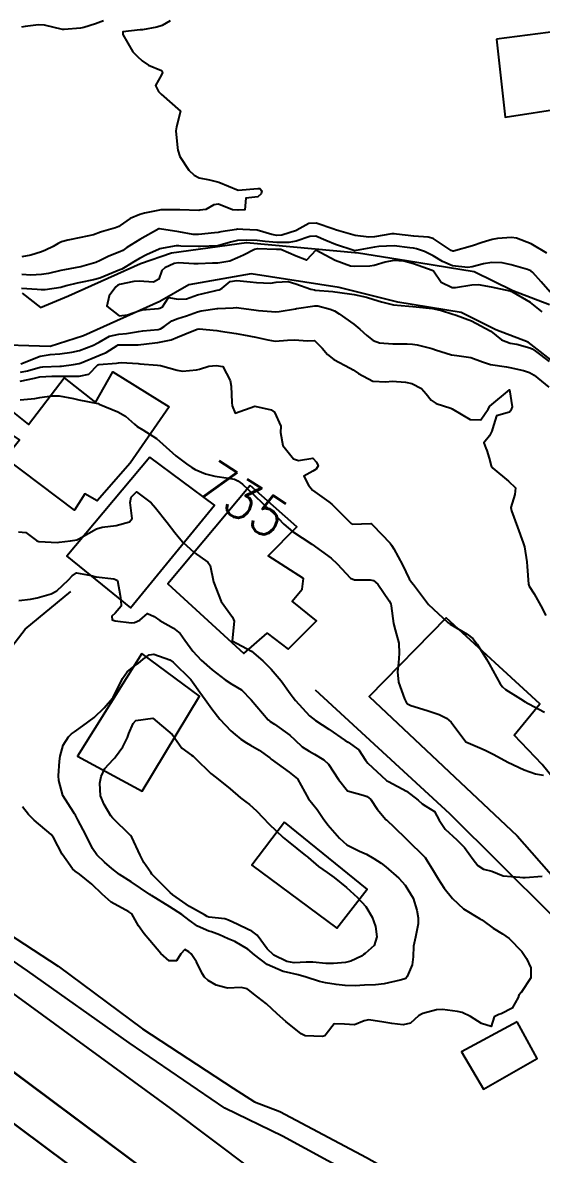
# Model space of a CAD drawing. Header units: metres. Extents: x 318500 to 325275, y 7408834 to 7428799.
# Drawn here: x 323402.2 to 323455.2, y 7420897 to 7421012.5 of the extents above; entities that cross this region are included whole.
import ezdxf
from ezdxf.enums import TextEntityAlignment as Align

# ---------------------------------------------------------------- set-up
doc = ezdxf.new("R2010")
doc.units = ezdxf.units.M
doc.header["$MEASUREMENT"] = 0
for name, color, linetype in [('Cotas', 45, 'Continuous'), ('Curvas de Nivel 1m', 11, 'Continuous'), ('Curvas de Nivel 5m', 15, 'Continuous'), ('Divisas', 45, 'Continuous'), ('Edificações', 30, 'Continuous'), ('Hidrografia', 140, 'Continuous'), ('Linha Férrea', 20, 'Continuous'), ('Vias Primárias', 230, 'Continuous'), ('Vias Secundárias', 230, 'Continuous')]:
    doc.layers.add(name, color=color, linetype=linetype)
doc.styles.add('Style-STANDARD', font='STANDARD.shx')

msp = doc.modelspace()

# ---------------------------------------------------------------- linework, layer by layer
at = {"layer": 'Curvas de Nivel 1m', "flags": 128}
for points, elevation in [([(323417.26, 7421012.67), (323416.45, 7421012.2), (323415.91, 7421012.02), (323414.44, 7421011.77), (323414.21, 7421011.75), (323412.44, 7421011.56), (323412.44, 7421011.29), (323413.45, 7421009.52), (323413.92, 7421009.03), (323414.4, 7421008.59), (323415.06, 7421008.17), (323416.39, 7421007.6), (323416.47, 7421007.48), (323416.48, 7421007.39), (323416.39, 7421007.18), (323415.79, 7421006.07), (323416.08, 7421005.48), (323416.36, 7421005.19), (323418.33, 7421003.46), (323417.92, 7421001.86), (323417.87, 7421001.46), (323418.02, 7420999.73), (323418.07, 7420999.46), (323418.27, 7420998.84), (323419.19, 7420997.45), (323419.73, 7420996.92), (323420.24, 7420996.66), (323421.29, 7420996.46), (323422.24, 7420996.21), (323424.23, 7420995.38), (323426.23, 7420995.57), (323426.44, 7420995.56), (323426.63, 7420995.34), (323426.56, 7420995.01), (323426.22, 7420994.71), (323425.02, 7420994.57), (323424.89, 7420993.37), (323424.24, 7420993.34), (323424.2, 7420993.34), (323423.65, 7420993.39), (323422.21, 7420993.98), (323421.72, 7420993.89), (323420.92, 7420993.42), (323420.29, 7420993.34), (323420.2, 7420993.33), (323418.26, 7420993.39), (323418.2, 7420993.4), (323416.31, 7420993.37), (323416.2, 7420993.36), (323414.66, 7420993.04), (323414.19, 7420992.9), (323413.2, 7420992.51), (323412.17, 7420991.77), (323412.04, 7420991.67), (323411.69, 7420991.54), (323410.51, 7420991.21), (323410.17, 7420991.09), (323409.43, 7420990.84), (323408.16, 7420990.56), (323406.82, 7420990.28), (323406.16, 7420990.12), (323405.83, 7420989.95), (323405.32, 7420989.63), (323404.52, 7420989.26), (323404.14, 7420989.11), (323403.04, 7420988.75), (323402.13, 7420988.59)], 734), ([(323455.76, 7420988.96), (323454.16, 7420989.91), (323452.68, 7420990.5), (323452.17, 7420990.56), (323450.72, 7420990.47), (323450.17, 7420990.37), (323449.17, 7420990.04), (323448.16, 7420989.71), (323446.23, 7420989.17), (323446.15, 7420989.17), (323446, 7420989.24), (323444.16, 7420990.45), (323443.65, 7420990.6), (323442.17, 7420990.69), (323440.41, 7420990.91), (323440.17, 7420990.94), (323439.93, 7420990.93), (323438.16, 7420990.64), (323437.56, 7420990.59), (323436.17, 7420990.76), (323434.51, 7420991.24), (323434.17, 7420991.35), (323434, 7420991.41), (323432.18, 7420992.01), (323431.46, 7420992), (323430.23, 7420991.3), (323430.17, 7420991.27), (323428.67, 7420990.81), (323428.16, 7420990.78), (323427.68, 7420990.85), (323426.17, 7420991.3), (323426.13, 7420991.31), (323424.69, 7420991.37), (323424.17, 7420991.4), (323424.15, 7420991.4), (323424.05, 7420991.38), (323422.44, 7420991.13), (323422.17, 7420991.08), (323421.79, 7420991.03), (323420.16, 7420990.86), (323419.61, 7420990.88), (323418.17, 7420991.13), (323416.19, 7420991.46), (323416.17, 7420991.46), (323416.13, 7420991.44), (323414.16, 7420990.36), (323412.84, 7420989.53), (323412.43, 7420989.25), (323412.14, 7420989.11), (323411.02, 7420988.67), (323410.13, 7420988.21), (323409.68, 7420988.01), (323408.26, 7420987.59), (323408.15, 7420987.56), (323408.12, 7420987.56), (323406.47, 7420987.26), (323406.11, 7420987.18), (323404.85, 7420986.89), (323404.11, 7420986.78), (323403.03, 7420986.73), (323402.11, 7420986.77)], 733), ([(323456.1, 7420984.99), (323455.18, 7420986.04), (323454.35, 7420986.98), (323454.12, 7420987.17), (323453.8, 7420987.31), (323452.13, 7420987.78), (323451.19, 7420987.96), (323450.13, 7420988.01), (323449.3, 7420987.87), (323448.13, 7420987.56), (323447.7, 7420987.5), (323446.13, 7420987.66), (323445.12, 7420988.11), (323444.14, 7420988.7), (323443.27, 7420989.12), (323442.44, 7420989.42), (323442.15, 7420989.47), (323441.78, 7420989.52), (323440.16, 7420989.71), (323438.61, 7420989.64), (323438.15, 7420989.56), (323436.29, 7420989.22), (323436.18, 7420989.19), (323436.15, 7420989.19), (323436.03, 7420989.22), (323434.16, 7420989.83), (323433.18, 7420990.27), (323432.16, 7420990.68), (323431.54, 7420990.66), (323430.16, 7420990.2), (323429.41, 7420990.05), (323428.16, 7420990.06), (323426.98, 7420990.16), (323426.16, 7420990.25), (323425.07, 7420990.28), (323424.16, 7420990.24), (323423.45, 7420990.1), (323422.15, 7420989.7), (323420.36, 7420989.63), (323420.15, 7420989.64), (323418.38, 7420989.68), (323418.15, 7420989.7), (323417.9, 7420989.71), (323416.57, 7420989.48), (323416.23, 7420989.4), (323416.15, 7420989.38), (323414.84, 7420988.8), (323414.13, 7420988.43), (323413.56, 7420988.08), (323412.68, 7420987.53), (323412.32, 7420987.34), (323412.12, 7420987.25), (323410.92, 7420986.74), (323410.1, 7420986.41), (323409.44, 7420986.23), (323408.1, 7420985.97), (323407.78, 7420985.91), (323406.65, 7420985.61), (323406.09, 7420985.47), (323404.51, 7420985.21), (323404.09, 7420985.22), (323403.7, 7420985.26), (323402.09, 7420985.34)], 732), ([(323455.29, 7420982.96), (323454.08, 7420983.94), (323452.21, 7420985.01), (323452.14, 7420985.05), (323452.1, 7420985.06), (323452.03, 7420985.08), (323450.1, 7420985.5), (323448.78, 7420985.73), (323448.11, 7420985.69), (323446.44, 7420985.42), (323446.1, 7420985.41), (323444.97, 7420985.96), (323444.17, 7420987.11), (323444.12, 7420987.15), (323444.04, 7420987.19), (323442.13, 7420987.87), (323441.14, 7420988.14), (323440.14, 7420988.21), (323439.26, 7420988.05), (323438.13, 7420987.71), (323437.69, 7420987.63), (323436.13, 7420987.59), (323435.71, 7420987.64), (323434.13, 7420988.2), (323432.15, 7420989.27), (323431.19, 7420988.23), (323430.14, 7420988.65), (323428.59, 7420989.32), (323428.15, 7420989.35), (323426.19, 7420989.39), (323426.15, 7420989.39), (323425.9, 7420989.35), (323424.76, 7420988.75), (323424.14, 7420988.48), (323423.38, 7420988.14), (323422.13, 7420987.94), (323421.6, 7420987.93), (323420.13, 7420987.88), (323419.68, 7420987.88), (323418.13, 7420987.97), (323417.69, 7420987.91), (323416.72, 7420987.47), (323416.42, 7420987.18), (323416.1, 7420986.31), (323415.58, 7420986.01), (323414.1, 7420986.11), (323413.56, 7420986.06), (323412.09, 7420985.75), (323411.94, 7420985.7), (323411.73, 7420985.54), (323411.04, 7420984.59), (323410.79, 7420983.55), (323412.06, 7420982.57), (323412.93, 7420982.66), (323414.06, 7420983.09), (323414.41, 7420983.16), (323416.07, 7420983.3), (323416.22, 7420983.33), (323416.48, 7420983.48), (323417.1, 7420984.45), (323418.08, 7420984.27), (323418.95, 7420984.31), (323420.08, 7420984.7), (323421.82, 7420985.13), (323422.09, 7420985.17), (323422.28, 7420985.21), (323422.6, 7420985.39), (323423.41, 7420986.08), (323424.1, 7420986.16), (323425.44, 7420986.02), (323426.1, 7420985.97), (323427.52, 7420985.91), (323428.1, 7420985.99), (323429.34, 7420986.07), (323430.1, 7420985.83), (323431.66, 7420985.28), (323432.02, 7420985.21), (323432.09, 7420985.2), (323433.91, 7420985.06), (323434.09, 7420985.03), (323434.36, 7420984.97), (323436.09, 7420984.73), (323437.35, 7420984.47), (323438.08, 7420984.22), (323438.88, 7420983.98), (323440.08, 7420983.69), (323441.68, 7420983.54), (323442.07, 7420983.51), (323442.42, 7420983.48), (323444.07, 7420983.31), (323444.99, 7420983.1), (323446.07, 7420982.76), (323446.51, 7420982.63), (323448.05, 7420982.05), (323449.97, 7420981.03), (323450.01, 7420981), (323450.04, 7420980.99), (323451.12, 7420980.11), (323452.03, 7420979.77), (323452.7, 7420979.66), (323454.02, 7420979.31), (323454.26, 7420979.21), (323454.6, 7420978.97), (323456, 7420977.91)], 731), ([(323402.03, 7420977.67), (323404, 7420978.45), (323405.01, 7420978.62), (323406, 7420978.68), (323407.24, 7420978.84), (323408, 7420979.02), (323409.45, 7420979.57), (323409.82, 7420979.76), (323410.02, 7420979.89), (323411.07, 7420980.5), (323412.03, 7420980.69), (323412.81, 7420980.75), (323414.03, 7420980.97), (323414.49, 7420981.04), (323416.04, 7420981.16), (323416.29, 7420981.22), (323416.65, 7420981.47), (323417.45, 7420982.06), (323418.05, 7420982.29), (323418.94, 7420982.56), (323420.06, 7420982.97), (323420.43, 7420983.06), (323422.07, 7420983.3), (323422.16, 7420983.31), (323423.7, 7420983.38), (323424.05, 7420983.4), (323424.07, 7420983.4), (323424.1, 7420983.4), (323424.28, 7420983.38), (323426.07, 7420983.14), (323426.3, 7420983.11), (323428.06, 7420982.97), (323428.4, 7420982.99), (323430.07, 7420983.28), (323430.09, 7420983.28), (323430.18, 7420983.3), (323432.07, 7420983.59), (323432.38, 7420983.57), (323433.64, 7420983.25), (323434.07, 7420983.07), (323434.53, 7420982.77), (323436.05, 7420981.71), (323436.66, 7420981.21), (323437.37, 7420980.54), (323438.03, 7420980.03), (323438.65, 7420979.81), (323440.03, 7420979.7), (323441.48, 7420979.7), (323442.03, 7420979.68), (323442.5, 7420979.61), (323444.02, 7420979.23), (323444.12, 7420979.21), (323444.39, 7420979.1), (323446.01, 7420978.57), (323446.57, 7420978.52), (323448.01, 7420978.31), (323449.18, 7420977.86), (323450, 7420977.58), (323451.63, 7420977.37), (323451.99, 7420977.3), (323453.37, 7420976.99), (323453.99, 7420976.78), (323454.46, 7420976.49), (323455.97, 7420975.29)], 732), ([(323401.98, 7420976.81), (323402.7, 7420976.94), (323403.99, 7420977.33), (323404.25, 7420977.37), (323405.99, 7420977.42), (323406.18, 7420977.43), (323407.41, 7420977.6), (323407.99, 7420977.71), (323408.18, 7420977.77), (323410, 7420978.53), (323410.74, 7420978.82), (323411.86, 7420979.54), (323411.95, 7420979.6), (323412.01, 7420979.61), (323413.91, 7420979.61), (323414.01, 7420979.61), (323415.7, 7420979.8), (323416.02, 7420979.83), (323417.36, 7420980.13), (323418.02, 7420980.39), (323418.79, 7420980.69), (323420.04, 7420981.19), (323420.24, 7420981.22), (323422.03, 7420981.06), (323422.42, 7420981.01), (323424.03, 7420980.76), (323424.76, 7420980.64), (323426.03, 7420980.39), (323427.25, 7420980.11), (323428.02, 7420979.99), (323429.25, 7420980.08), (323430.02, 7420980.1), (323431.29, 7420980.02), (323432.02, 7420980.04), (323432.8, 7420979.26), (323433.36, 7420978.61), (323434, 7420978.12), (323435.66, 7420977.22), (323435.99, 7420977.06), (323436.52, 7420976.67), (323437.97, 7420975.88), (323439.3, 7420975.84), (323439.97, 7420975.9), (323441.32, 7420975.79), (323441.97, 7420975.66), (323442.95, 7420975.13), (323443.44, 7420974.61), (323443.95, 7420973.95), (323444.45, 7420973.6), (323445.94, 7420973.14), (323446.09, 7420973.08), (323447.92, 7420971.99), (323449.03, 7420971.94), (323449.77, 7420973.03), (323449.94, 7420973.33), (323451.96, 7420975), (323452.23, 7420973.29), (323452.13, 7420973), (323452.06, 7420972.88), (323451.94, 7420972.74), (323450.61, 7420972.34), (323450.21, 7420971.03), (323450.16, 7420970.78), (323449.9, 7420970.33), (323449.32, 7420969.6), (323449.53, 7420969.04), (323449.64, 7420968.8), (323449.87, 7420968.05), (323450.09, 7420967.26), (323450.24, 7420967.02), (323451.84, 7420965.69), (323452.57, 7420964.99), (323452.49, 7420964.32), (323452.1, 7420963), (323452.14, 7420962.65), (323452.76, 7420960.99), (323453.36, 7420959.38), (323453.48, 7420958.98), (323453.73, 7420957.46), (323453.77, 7420956.98), (323453.9, 7420955.18), (323453.97, 7420954.98), (323454.46, 7420954.2), (323455.14, 7420952.96), (323455.66, 7420951.96)], 733), ([(323401.96, 7420975.89), (323403.41, 7420976.21), (323403.97, 7420976.32), (323405.18, 7420976.42), (323405.97, 7420976.42), (323407.17, 7420976.41), (323407.97, 7420976.41), (323408.95, 7420976.6), (323409.9, 7420977.56), (323409.99, 7420977.6), (323411.79, 7420977.74), (323411.99, 7420977.78), (323412.26, 7420977.81), (323413.99, 7420977.69), (323414.17, 7420977.68), (323415.99, 7420977.53), (323416.3, 7420977.48), (323417.98, 7420977.01), (323418.53, 7420976.9), (323419.98, 7420977.06), (323420.28, 7420977.13), (323421.23, 7420977.41), (323421.99, 7420977.48), (323422.66, 7420977.39), (323423.4, 7420975.95), (323423.52, 7420975.38), (323423.59, 7420973.72), (323423.61, 7420973.38), (323423.92, 7420972.63), (323425.93, 7420973.35), (323427.58, 7420972.98), (323427.92, 7420972.74), (323428.58, 7420971.31), (323428.56, 7420970.65), (323428.8, 7420969.31), (323429.87, 7420967.95), (323430.38, 7420967.81), (323431.87, 7420968.02), (323432.23, 7420967.63), (323432.41, 7420967.26), (323432.2, 7420966.92), (323431.85, 7420966.7), (323430.92, 7420966.21), (323431.41, 7420965.28), (323431.82, 7420964.77), (323433.49, 7420963.56), (323433.8, 7420963.33), (323433.89, 7420963.24), (323435.78, 7420961.35), (323435.88, 7420961.31), (323437.78, 7420961.37), (323437.89, 7420961.3), (323437.99, 7420961.19), (323439.75, 7420959.35), (323439.9, 7420959.16), (323440.12, 7420958.78), (323441, 7420957.15), (323441.71, 7420955.7), (323441.93, 7420955.36), (323442.15, 7420955.13), (323443.67, 7420953.11), (323445.64, 7420951.26), (323445.88, 7420951.08), (323447.63, 7420950.08), (323448.19, 7420949.61), (323448.63, 7420949.04), (323449.6, 7420947.5), (323449.87, 7420947.03), (323450.25, 7420946.35), (323451.01, 7420945.01), (323451.23, 7420944.68), (323451.55, 7420944.41), (323453.07, 7420943.46), (323453.54, 7420943.16), (323453.66, 7420943.1), (323453.94, 7420942.97), (323455.53, 7420942.12)], 734), ([(323401.76, 7420960.5), (323402.53, 7420960.43), (323403.62, 7420959.64), (323403.75, 7420959.56), (323403.86, 7420959.53), (323405.75, 7420959.43), (323405.92, 7420959.45), (323407.1, 7420959.6), (323407.75, 7420959.68), (323407.95, 7420959.79), (323409.76, 7420960.82), (323410.34, 7420960.98), (323411.77, 7420961.15), (323413.11, 7420961.52), (323413.4, 7420961.89), (323413.18, 7420963.52), (323413.28, 7420964.05), (323413.82, 7420964.59), (323415.33, 7420963.49), (323415.79, 7420962.95), (323416.96, 7420961.47), (323417.76, 7420960.44), (323418.19, 7420959.89), (323418.56, 7420959.45), (323419.73, 7420958.39), (323421.11, 7420957.41), (323421.37, 7420957.06), (323421.7, 7420955.4), (323422.49, 7420953.39), (323423.65, 7420951.8), (323423.8, 7420951.38), (323423.62, 7420949.38), (323425.6, 7420948.33), (323426.75, 7420947.33), (323427.58, 7420946.5), (323428.61, 7420945.31), (323429.55, 7420944.01), (323429.85, 7420943.6), (323430.09, 7420943.29), (323431.52, 7420941.74), (323432.14, 7420941.26), (323433.5, 7420940.38), (323435.15, 7420939.22), (323435.48, 7420939.04), (323436.54, 7420938.27), (323437.22, 7420937.19), (323437.46, 7420936.89), (323439.36, 7420935.16), (323439.43, 7420935.1), (323439.57, 7420935.02), (323441.41, 7420934.05), (323442.61, 7420933.12), (323443.03, 7420932.75), (323443.39, 7420932.52), (323444.27, 7420931.98), (323444.77, 7420931.09), (323445.37, 7420930.17), (323446.58, 7420929.07), (323447.34, 7420928.28), (323448.25, 7420927.05), (323448.73, 7420926.45), (323449.31, 7420926.09), (323450.16, 7420925.87), (323451.3, 7420925.41), (323453.02, 7420925.26), (323453.3, 7420925.24), (323453.56, 7420925.23), (323455.3, 7420925.36)], 736), ([(323401.82, 7420953.51), (323402.99, 7420953.65), (323403.67, 7420953.77), (323405.13, 7420954.17), (323405.68, 7420954.5), (323406.9, 7420955.6), (323407.27, 7420956.02), (323407.7, 7420956.33), (323409.2, 7420956.06), (323409.7, 7420955.93), (323411.53, 7420955.7), (323411.69, 7420955.66), (323411.88, 7420955.54), (323412.15, 7420954), (323412.25, 7420953.53), (323412.28, 7420952.91), (323411.65, 7420952.2), (323411.3, 7420951.89), (323411.34, 7420951.54), (323411.64, 7420951.43), (323413.33, 7420951.21), (323413.64, 7420951.26), (323414.17, 7420951.5), (323414.97, 7420952.17), (323415.65, 7420951.87), (323416.22, 7420951.47), (323417.63, 7420950.67), (323418.3, 7420950.12), (323418.78, 7420949.44), (323419.6, 7420948.33), (323420.45, 7420947.42), (323421.58, 7420946.44), (323422.91, 7420945.39), (323423.56, 7420944.95), (323424.55, 7420944.37), (323425.54, 7420943.35), (323427.3, 7420941.32), (323427.41, 7420941.22), (323427.51, 7420941.16), (323427.95, 7420940.87), (323429.49, 7420939.76), (323430.01, 7420939.29), (323430.78, 7420938.58), (323431.47, 7420938.11), (323432.01, 7420937.81), (323432.99, 7420937.25), (323433.45, 7420936.81), (323434.46, 7420935.23), (323435.41, 7420934.06), (323436.98, 7420933.63), (323437.4, 7420933.51), (323437.79, 7420933.18), (323438.43, 7420932.21), (323439.32, 7420931.16), (323439.38, 7420931.11), (323440.2, 7420930.32), (323441.35, 7420929.21), (323441.42, 7420929.14), (323443.32, 7420927.26), (323443.45, 7420927.11), (323444.16, 7420925.95), (323444.65, 7420925.09), (323445.29, 7420924.13), (323446.14, 7420923.07), (323447.25, 7420922.03), (323448.87, 7420921.04), (323449.12, 7420920.91), (323449.24, 7420920.83), (323450.28, 7420920.06), (323451.22, 7420919.49), (323451.92, 7420918.99), (323453.2, 7420917.66), (323453.69, 7420916.97), (323454.14, 7420916), (323454.14, 7420914.97), (323453.15, 7420913.5), (323452.91, 7420913.21), (323452.82, 7420912.98), (323452.23, 7420911.88), (323451.11, 7420911.31), (323450.87, 7420911.25), (323450.39, 7420911.01), (323450.08, 7420910.03), (323449.1, 7420910.32), (323447.98, 7420911.05), (323447.12, 7420911.43), (323446.63, 7420911.55), (323445.12, 7420911.75), (323444.5, 7420911.71), (323443.11, 7420911.33), (323442.95, 7420911.28), (323442.65, 7420911.11), (323441.85, 7420910.37), (323441.1, 7420910.19), (323439.93, 7420910.31), (323439.1, 7420910.47), (323437.58, 7420910.71), (323437.1, 7420910.59), (323436.12, 7420910.18), (323435.1, 7420910.25), (323434.04, 7420910.28), (323433.2, 7420909.24), (323433.08, 7420909.07), (323432.84, 7420909), (323431.08, 7420909.06), (323430.65, 7420909.27), (323429.1, 7420910.52), (323428.2, 7420911.3), (323427.13, 7420912.33), (323425.8, 7420913.34), (323425.43, 7420913.64), (323425.15, 7420913.86), (323424.52, 7420913.98), (323423.15, 7420913.94), (323421.98, 7420914.22), (323421.15, 7420914.72), (323420.79, 7420915.04), (323420.53, 7420915.41), (323419.96, 7420916.63), (323419.43, 7420917.43), (323419.19, 7420917.65), (323418.77, 7420917.86), (323418.37, 7420917.44), (323417.91, 7420916.71), (323417.18, 7420916.72), (323416.31, 7420917.46), (323415.21, 7420918.8), (323414.61, 7420919.49), (323414.03, 7420920.3), (323413.35, 7420921.51), (323413.24, 7420921.6), (323413.04, 7420921.71), (323411.26, 7420922.71), (323410.32, 7420923.54), (323409.28, 7420924.54), (323408.01, 7420925.58), (323407.58, 7420925.86), (323407.31, 7420926.1), (323406.25, 7420927.6), (323405.35, 7420929.32), (323405.13, 7420929.61), (323403.37, 7420931.07), (323402.8, 7420931.65), (323402.18, 7420932.45)], 737)]:
    msp.add_lwpolyline(points, dxfattribs=dict(at, elevation=elevation))
for points, elevation in [([(323419.56, 7420945.19), (323420.29, 7420944.16), (323420.84, 7420943.41), (323421.53, 7420942.43), (323422.35, 7420941.39), (323423.49, 7420940.19), (323423.92, 7420939.81), (323424.5, 7420939.36), (323425.08, 7420938.96), (323425.47, 7420938.75), (323426.37, 7420938.23), (323427.46, 7420937.43), (323427.6, 7420937.32), (323429.44, 7420935.97), (323430.3, 7420935.29), (323431.4, 7420933.27), (323432.31, 7420932.18), (323432.92, 7420931.25), (323433.37, 7420930.61), (323434.57, 7420929.23), (323435.34, 7420928.56), (323436.63, 7420927.9), (323437.33, 7420927.6), (323438.09, 7420927.18), (323438.84, 7420926.69), (323439.31, 7420926.33), (323440.65, 7420925.15), (323441.29, 7420924.45), (323442.1, 7420923.13), (323442.49, 7420921.88), (323442.6, 7420921.12), (323442.6, 7420920.49), (323442.33, 7420919.12), (323442.13, 7420918.2), (323442.09, 7420917.13), (323442, 7420916.31), (323441.5, 7420915.13), (323441.35, 7420914.93), (323441.16, 7420914.84), (323440.78, 7420914.76), (323439.15, 7420914.38), (323438.25, 7420914.27), (323437.15, 7420914.22), (323436.17, 7420914.18), (323435.15, 7420914.2), (323434.24, 7420914.32), (323433.15, 7420914.48), (323432.52, 7420914.61), (323431.16, 7420915.05), (323430.34, 7420915.28), (323429.16, 7420915.55), (323428.82, 7420915.64), (323427.18, 7420916.35), (323425.88, 7420917.34), (323425.2, 7420917.92), (323423.89, 7420918.68), (323423.21, 7420918.97), (323422.3, 7420919.38), (323421.51, 7420919.68), (323421.22, 7420919.76), (323420.07, 7420920.26), (323419.23, 7420920.86), (323418.48, 7420921.44), (323417.25, 7420922.22), (323415.36, 7420923.39), (323415.27, 7420923.44), (323415.21, 7420923.48), (323413.29, 7420924.77), (323412.1, 7420925.52), (323411.31, 7420926.13), (323410.57, 7420926.8), (323409.77, 7420927.55), (323409.33, 7420928.19), (323408.65, 7420929.57), (323407.85, 7420931.1), (323407.59, 7420931.59), (323407.51, 7420931.72), (323407.38, 7420931.88), (323406.31, 7420933.6), (323405.89, 7420935.14), (323405.88, 7420935.61), (323405.97, 7420937.09), (323406.02, 7420937.6), (323406.33, 7420938.74), (323406.88, 7420939.6), (323407.2, 7420939.88), (323407.49, 7420940.1), (323408.35, 7420940.72), (323409.51, 7420941.56), (323410.53, 7420942.54), (323411.38, 7420943.54), (323411.45, 7420943.63), (323411.54, 7420943.79), (323412.39, 7420945.53), (323412.88, 7420946.21), (323413.58, 7420946.8), (323414.01, 7420947.08), (323414.52, 7420947.5), (323415.13, 7420947.96), (323415.6, 7420948.04), (323417.23, 7420947.46), (323417.59, 7420947.22), (323419.37, 7420945.43), (323419.46, 7420945.33)], 738), ([(323415.51, 7420941.48), (323417.49, 7420939.81), (323417.66, 7420939.63), (323417.76, 7420939.46), (323418.46, 7420938.43), (323419.46, 7420937.72), (323419.64, 7420937.6), (323419.82, 7420937.42), (323421.44, 7420935.86), (323422.02, 7420935.39), (323423.41, 7420934.29), (323424.46, 7420933.36), (323425, 7420932.96), (323425.39, 7420932.67), (323426.08, 7420932.04), (323426.79, 7420931.33), (323427.37, 7420930.72), (323428.83, 7420929.31), (323429.34, 7420928.89), (323431.12, 7420927.48), (323431.32, 7420927.32), (323431.38, 7420927.27), (323432.42, 7420926.36), (323433.31, 7420925.75), (323434.05, 7420925.23), (323435.28, 7420924.22), (323436.42, 7420923.2), (323437.26, 7420922.27), (323437.91, 7420921.18), (323438.27, 7420920.22), (323438.39, 7420919.17), (323438.11, 7420918.27), (323437.19, 7420917.46), (323437.04, 7420917.35), (323436.81, 7420917.19), (323435.72, 7420916.67), (323435.18, 7420916.54), (323433.96, 7420916.44), (323433.18, 7420916.45), (323431.87, 7420916.57), (323431.18, 7420916.59), (323429.93, 7420916.53), (323429.18, 7420916.66), (323427.88, 7420917.31), (323427.2, 7420917.95), (323426.17, 7420919.34), (323425.62, 7420919.74), (323425.23, 7420919.93), (323424.18, 7420920.42), (323423.24, 7420920.88), (323422.85, 7420920.99), (323421.24, 7420921.17), (323421.07, 7420921.23), (323420.77, 7420921.41), (323419.25, 7420922.28), (323417.55, 7420923.45), (323417.27, 7420923.69), (323415.49, 7420925.48), (323415.41, 7420925.58), (323415.3, 7420925.74), (323414.59, 7420926.77), (323414.2, 7420927.5), (323413.35, 7420929.34), (323413.23, 7420929.51), (323411.38, 7420931.31), (323411.22, 7420931.53), (323410.53, 7420932.68), (323410.16, 7420933.55), (323410.1, 7420934.87), (323410.24, 7420935.55), (323410.61, 7420936.37), (323411.46, 7420937.28), (323411.58, 7420937.41), (323411.68, 7420937.53), (323412.43, 7420938.57), (323412.9, 7420939.52), (323413.06, 7420939.94), (323413.5, 7420940.96), (323413.77, 7420941.24), (323415.51, 7420941.48)], 739)]:
    msp.add_lwpolyline(points, close=True, dxfattribs=dict(at, elevation=elevation))
at = {"layer": 'Curvas de Nivel 5m', "elevation": 735, "flags": 128}
for points in [[(323410.46, 7421012.69), (323409.64, 7421012.38), (323408.45, 7421011.99), (323408.11, 7421011.93), (323406.44, 7421011.78), (323406.26, 7421011.81), (323404.45, 7421012.23), (323403.83, 7421012.27), (323402.45, 7421012.11), (323402.08, 7421012.04)], [(323401.93, 7420973.98), (323403.45, 7420974.13), (323403.94, 7420974.23), (323405.18, 7420974.39), (323405.94, 7420974.4), (323407.41, 7420974.13), (323407.94, 7420974), (323409.87, 7420973.62), (323409.93, 7420973.6), (323410.03, 7420973.56), (323411.92, 7420972.75), (323412.72, 7420972.33), (323413.62, 7420971.51), (323413.91, 7420971.27), (323414.49, 7420970.91), (323415.89, 7420970.05), (323416.54, 7420969.47), (323417.86, 7420968.28), (323418.94, 7420967.44), (323419.49, 7420967.08), (323419.84, 7420966.88), (323420.87, 7420966.44), (323421.84, 7420966.19), (323423.22, 7420966), (323423.84, 7420965.88), (323424.18, 7420965.73), (323424.66, 7420965.37), (323425.81, 7420964.29), (323426.81, 7420963.33), (323427.34, 7420962.87), (323427.79, 7420962.44), (323428.89, 7420961.31), (323429.77, 7420960.54), (323431.75, 7420959.27), (323433.73, 7420957.83), (323434.34, 7420957.23), (323435.71, 7420955.78), (323436.1, 7420955.61), (323437.7, 7420955.63), (323438.06, 7420955.54), (323438.49, 7420955.18), (323439.67, 7420953.48), (323439.81, 7420953.16), (323439.85, 7420952.97), (323440.11, 7420951.16), (323440.28, 7420950.51), (323440.63, 7420949.15), (323440.68, 7420948.08), (323440.6, 7420947.15), (323440.52, 7420946.21), (323440.6, 7420945.15), (323441.23, 7420943.46), (323441.39, 7420943.14), (323441.54, 7420942.96), (323441.87, 7420942.8), (323443.53, 7420942.29), (323444.76, 7420941.85), (323445.52, 7420941.49), (323445.98, 7420941.08), (323447.48, 7420939.06), (323448.92, 7420938.48), (323449.47, 7420938.23), (323450.27, 7420937.82), (323451.46, 7420937.17), (323451.79, 7420937), (323453.45, 7420936.22), (323454.6, 7420935.8), (323455.44, 7420935.66)]]:
    msp.add_lwpolyline(points, dxfattribs=at)
at = {"layer": 'Divisas'}
msp.add_lwpolyline([(323784.96, 7420620.65), (323768.47, 7420636.37), (323739.3, 7420660.56), (323659.15, 7420721.39), (323609.48, 7420757.6), (323501.7, 7420839.4), (323506.09, 7420845.88), (323497.62, 7420851.78), (323499.34, 7420854.26), (323501.14, 7420856.85), (323487.76, 7420866.77), (323482.59, 7420859.79), (323479.42, 7420862.13), (323476.26, 7420857.88), (323458.28, 7420870.88), (323417.33, 7420901.64), (323386.05, 7420924.44), (323350.34, 7420950.07), (323335.49, 7420961.69), (323315.25, 7420978.02), (323280.12, 7421010.42), (323287.85, 7421017.7)], dxfattribs=at)
at = {"layer": 'Edificações'}
for points in [[(323450.63, 7421010.82), (323451.5, 7421002.86), (323457.66, 7421003.81), (323457.15, 7421007.31), (323458.6, 7421007.57), (323458, 7421011.76)], [(323417.16, 7420973.27), (323413.19, 7420967.53), (323409.83, 7420963.69), (323408.55, 7420964.4), (323407.49, 7420962.72), (323400.42, 7420968.06), (323401.88, 7420969.91), (323399.85, 7420971.28), (323400.91, 7420972.96), (323402.81, 7420971.46), (323406.43, 7420976.22), (323409.65, 7420973.71), (323411.42, 7420976.84), (323417.16, 7420973.27)], [(323415.19, 7420968.13), (323406.72, 7420958.02), (323413.23, 7420952.77), (323421.79, 7420963.23), (323415.19, 7420968.13)], [(323425.45, 7420965.23), (323417.03, 7420955.21), (323424.79, 7420948.08), (323427.19, 7420950.18), (323429.33, 7420948.53), (323432.23, 7420951.42), (323429.73, 7420953.43), (323430.76, 7420954.67), (323430.89, 7420955.74), (323427.28, 7420958.06), (323430.22, 7420961.04), (323425.45, 7420965.23)], [(323461.44, 7420919.57), (323467.08, 7420925.66), (323465.16, 7420927.85), (323466.45, 7420929.35), (323464.11, 7420931.73), (323462.74, 7420930.56), (323458.81, 7420934.82), (323457.6, 7420933.91), (323455.3, 7420936.75), (323452.42, 7420939.75), (323455.04, 7420942.94), (323445.47, 7420951.75), (323437.62, 7420943.69), (323452.75, 7420929.48), (323461.44, 7420919.57)], [(323414.39, 7420948.09), (323407.81, 7420937.62), (323414.43, 7420934.03), (323420.27, 7420943.74), (323414.39, 7420948.09)], [(323428.97, 7420930.88), (323425.62, 7420926.5), (323434.31, 7420920.07), (323437.41, 7420924.02), (323428.97, 7420930.88)], [(323452.74, 7420910.5), (323447.06, 7420907.42), (323449.31, 7420903.62), (323454.79, 7420906.74), (323452.74, 7420910.5)]]:
    msp.add_lwpolyline(points, close=True, dxfattribs=at)
at = {"layer": 'Hidrografia'}
for points in [[(323402.15, 7420984.89), (323404.03, 7420983.42), (323406.87, 7420984.59), (323414.25, 7420987.92), (323417.42, 7420988.98), (323425.06, 7420990.04), (323436.52, 7420988.98), (323441.42, 7420988.22), (323448.34, 7420987.08), (323452.29, 7420985.15), (323456.04, 7420983.72)], [(323457.08, 7420977.36), (323453.87, 7420979.89), (323450.55, 7420981.14), (323447, 7420982.89), (323440.54, 7420983.95), (323434.53, 7420985.44), (323425.56, 7420986.84), (323419.18, 7420985.72), (323416.23, 7420984.04), (323408.43, 7420980.52), (323405.01, 7420979.44), (323398.46, 7420979.65)]]:
    msp.add_lwpolyline(points, dxfattribs=at)
at = {"layer": 'Linha Férrea'}
for points in [[(322143.83, 7422393.25, 0.177055), (322348.62, 7422102.06), (322434.81, 7422041.15, -0.110991), (322629.99, 7421830.68), (322682.61, 7421743.6), (322746.77, 7421641.59), (322762.26, 7421616.03), (322784.09, 7421580.6, 0.089131), (322895.41, 7421449.13), (322994.74, 7421367.34, -0.08158), (323134.17, 7421212.84), (323192.5, 7421114.16, 0.09806), (323348.12, 7420944.92), (323507.93, 7420825.98), (323699.62, 7420681.7), (323733.07, 7420655.67, -0.104587), (323843.71, 7420529.86, -0.339852), (323771.4, 7420065.59)], [(323771.4, 7420065.59, 0.339852), (323843.71, 7420529.86, 0.104587), (323733.07, 7420655.67), (323699.62, 7420681.7), (323507.93, 7420825.98), (323348.12, 7420944.92, -0.09806), (323192.5, 7421114.16), (323134.17, 7421212.84, 0.08158), (322994.74, 7421367.34), (322895.41, 7421449.13, -0.089131), (322784.09, 7421580.6), (322762.26, 7421616.03), (322746.77, 7421641.59), (322682.61, 7421743.6), (322629.99, 7421830.68, 0.110991), (322434.81, 7422041.15), (322348.62, 7422102.06, -0.177055), (322143.83, 7422393.25)], [(322140.25, 7422392.29, 0.177815), (322346.49, 7422099.02), (322440.92, 7422032, -0.098061), (322613.89, 7421848.22), (322683.95, 7421733.89), (322746.51, 7421634.34), (322780.47, 7421578.69, 0.094269), (322901.27, 7421438.87), (322999.19, 7421358.37, -0.08072), (323136.39, 7421201.41), (323184.6, 7421119.37, 0.102464), (323355.76, 7420933.91), (323510.09, 7420819.32), (323694.29, 7420680.7, -0.007988), (323738.12, 7420646.68, -0.098634), (323840.15, 7420527.89, -0.339824), (323768.6, 7420068.54)], [(323768.6, 7420068.54, 0.339824), (323840.15, 7420527.89, 0.098634), (323738.12, 7420646.68, 0.007988), (323694.29, 7420680.7), (323510.09, 7420819.32), (323355.76, 7420933.91, -0.102464), (323184.6, 7421119.37), (323136.39, 7421201.41, 0.08072), (322999.19, 7421358.37), (322901.27, 7421438.87, -0.094269), (322780.47, 7421578.69), (322746.51, 7421634.34), (322683.95, 7421733.89), (322613.89, 7421848.22, 0.098061), (322440.92, 7422032), (322346.49, 7422099.02, -0.177815), (322140.25, 7422392.29)]]:
    msp.add_lwpolyline(points, format="xyb", dxfattribs=at)
at = {"layer": 'Vias Primárias'}
for points in [[(323715.64, 7420145.55, 0), (323709.04, 7420132.94)], [(323831.09, 7420001.79, 0), (323833.84, 7420008.44, 0.220888)], [(323205.07, 7420933.77, 0), (323207.3, 7420931.93, 0.020742), (323210.31, 7420929.65), (323213.33, 7420928.87), (323214.56, 7420929.48), (323216.06, 7420926.78), (323213.87, 7420925.31), (323213.87, 7420924.56), (323218.07, 7420917.64), (323222.11, 7420910.97), (323227.38, 7420903.13), (323230.22, 7420898.98, 0.38291), (323236.45, 7420897.46), (323249.5, 7420903.93), (323257.59, 7420907.84)]]:
    msp.add_lwpolyline(points, format="xyb", dxfattribs=at)
at = {"layer": 'Vias Secundárias'}
for points in [[(323388.42, 7420927.93), (323392.59, 7420937.79), (323402.47, 7420950.58), (323407.13, 7420954.41)], [(323482.99, 7420873.97), (323479.62, 7420881.17), (323473.54, 7420897.37), (323467.48, 7420907.68), (323461.36, 7420916.36), (323445.86, 7420931.73), (323432.12, 7420944.36)], [(323435.7, 7420895.04), (323428.75, 7420898.82), (323422.85, 7420901.67), (323413.07, 7420908.34), (323402.69, 7420915.7), (323391.71, 7420923.25)]]:
    msp.add_lwpolyline(points, dxfattribs=at)
msp.add_lwpolyline([(323397.23, 7420921.75), (323405.83, 7420916.18), (323414.45, 7420909.79), (323423.7, 7420903.73), (323425.89, 7420902.31), (323428.49, 7420901.35), (323437.33, 7420896.64), (323445.45, 7420892.09, -0.078479), (323452.39, 7420884.01), (323455.8, 7420880.9), (323460.5, 7420878.17), (323465.82, 7420875.73), (323472.06, 7420873.79), (323478.47, 7420872.53), (323482.11, 7420872.03), (323481.44, 7420873.66), (323480.67, 7420874.88)], format="xyb", dxfattribs=at)

# ---------------------------------------------------------------- texts
at = {"layer": 'Cotas', "style": 'Style-STANDARD'}
msp.add_text('735', height=4, rotation=327.1425, dxfattribs=at).set_placement((323424.73, 7420963.8, 735), align=Align.MIDDLE_CENTER)

doc.saveas('drawing.dxf')
